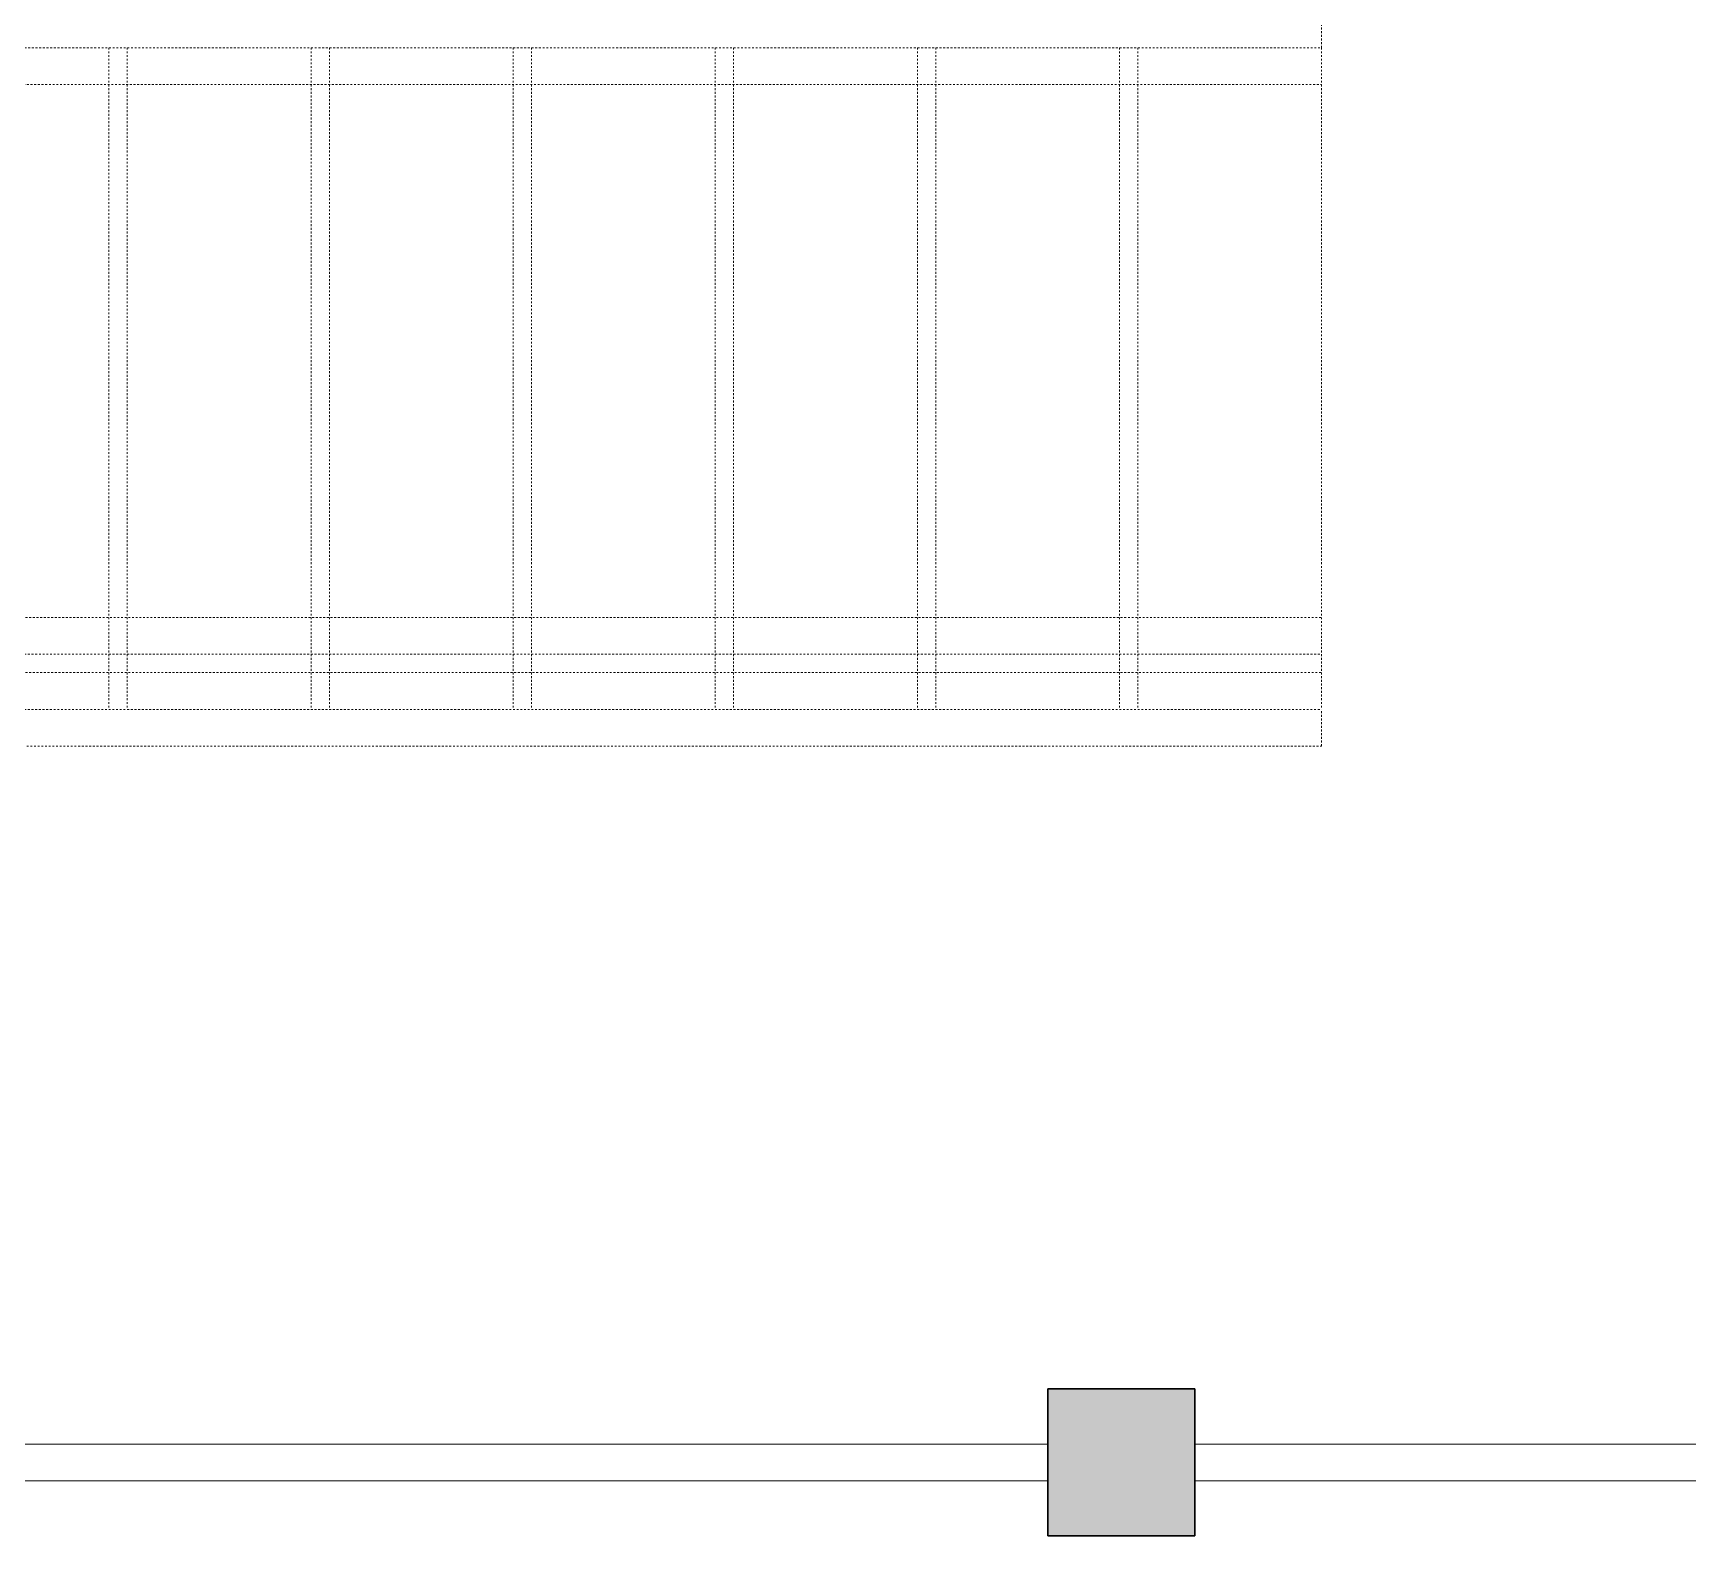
# Model space of a CAD drawing. Header units: inches. Extents: x -1176 to 1551, y -3558 to 978.
# Drawn here: x 709.3 to 799.3, y 9.3 to 91.1 of the extents above; entities that cross this region are included whole.
import ezdxf

# ---------------------------------------------------------------- set-up
doc = ezdxf.new("R2010")
doc.units = ezdxf.units.IN
doc.header["$MEASUREMENT"] = 0
doc.linetypes.add('Overhead 1_16_', pattern=[0.101562, 0.0625, -0.039062])
for name, color, linetype, lineweight in [('A-COLS', 52, 'Continuous', 18), ('A-FLOR-HRAL', 11, 'Continuous', 18), ('S-STRS-MBND', 31, 'Continuous', 18)]:
    doc.layers.add(name, color=color, linetype=linetype, lineweight=lineweight)

# ---------------------------------------------------------------- blocks, each defined once
blk = doc.blocks.new('Top Rail Type - Top Rail_Internal_-V1-1st Floor Demo')
at = {"layer": 'A-FLOR-HRAL', "linetype": 'Overhead 1_16_', "lineweight": 9}
for p, q in [((621.864, 56.299), (779.403, 56.299)), ((779.403, 56.299), (779.403, 54.299)), ((622.796, 54.299), (779.403, 54.299))]:
    blk.add_line(p, q, dxfattribs=at)
blk = doc.blocks.new('Handrail Type - Handrail_Internal_-V2-1st Floor Demo')
at = {"layer": 'A-FLOR-HRAL', "linetype": 'Overhead 1_16_', "lineweight": 9}
for p, q in [((620.465, 59.299), (779.403, 59.299)), ((779.403, 59.299), (779.403, 57.299)), ((621.398, 57.299), (779.403, 57.299))]:
    blk.add_line(p, q, dxfattribs=at)
blk = doc.blocks.new('Top Rail Type - Top Rail_Internal_-V3-1st Floor Demo')
at = {"layer": 'A-FLOR-HRAL', "linetype": 'Overhead 1_16_', "lineweight": 9}
for p, q in [((606.009, 90.299), (779.403, 90.299)), ((779.403, 90.299), (779.403, 88.299)), ((606.942, 88.299), (779.403, 88.299))]:
    blk.add_line(p, q, dxfattribs=at)
blk = doc.blocks.new('Top Rail Type - Top Rail_Internal_-5011479-1st Floor Demo')
at = {"layer": 'A-FLOR-HRAL', "lineweight": 9}
for p, q in [((624.638, 14.324), (764.499, 14.324)), ((772.499, 14.324), (890.899, 14.324)), ((764.499, 12.324), (624.638, 12.324)), ((890.899, 12.324), (772.499, 12.324))]:
    blk.add_line(p, q, dxfattribs=at)
blk = doc.blocks.new('Top Rail Type - Top Rail_Internal_-V4-1st Floor Demo')
at = {"layer": 'A-FLOR-HRAL', "lineweight": 9}
for p, q in [((624.638, 14.324), (764.499, 14.324)), ((772.499, 14.324), (890.899, 14.324)), ((624.638, 12.324), (764.499, 12.324)), ((772.499, 12.324), (890.899, 12.324))]:
    blk.add_line(p, q, dxfattribs=at)

msp = doc.modelspace()

# ---------------------------------------------------------------- hatches: boundary and pattern name
at = {"layer": 'A-COLS'}
msp.add_hatch(color=250, dxfattribs=at).paths.add_polyline_path([(764.499, 9.324), (772.499, 9.324), (772.499, 17.324), (764.499, 17.324)], flags=0)

# ---------------------------------------------------------------- linework, layer by layer
at = {"layer": 'A-COLS', "color": 8, "lineweight": 30}
for p, q in [((772.499, 17.324), (764.499, 17.324)), ((764.499, 17.324), (764.499, 9.324)), ((772.499, 9.324), (772.499, 17.324)), ((764.499, 9.324), (772.499, 9.324))]:
    msp.add_line(p, q, dxfattribs=at)
at = {"layer": 'S-STRS-MBND', "linetype": 'Overhead 1_16_', "lineweight": 9}
for p, q in [((779.403, 90.299), (779.403, 92.299)), ((606.009, 90.299), (779.403, 90.299)), ((713.403, 90.299), (713.403, 54.299)), ((714.403, 90.299), (714.403, 54.299)), ((724.403, 90.299), (724.403, 54.299)), ((725.403, 90.299), (725.403, 54.299)), ((735.403, 90.299), (735.403, 54.299)), ((736.403, 90.299), (736.403, 54.299)), ((746.403, 90.299), (746.403, 54.299)), ((747.403, 90.299), (747.403, 54.299)), ((757.403, 90.299), (757.403, 54.299)), ((758.403, 90.299), (758.403, 54.299)), ((768.403, 90.299), (768.403, 54.299)), ((769.403, 90.299), (769.403, 54.299)), ((779.403, 90.299), (779.403, 54.299)), ((622.796, 54.299), (779.403, 54.299)), ((779.403, 52.299), (779.403, 54.299)), ((623.729, 52.299), (779.403, 52.299))]:
    msp.add_line(p, q, dxfattribs=at)

# ---------------------------------------------------------------- block references
at = {"layer": 'A-FLOR-HRAL', "lineweight": 9}
for name in ['Top Rail Type - Top Rail_Internal_-V3-1st Floor Demo', 'Handrail Type - Handrail_Internal_-V2-1st Floor Demo', 'Top Rail Type - Top Rail_Internal_-V1-1st Floor Demo', 'Top Rail Type - Top Rail_Internal_-5011479-1st Floor Demo', 'Top Rail Type - Top Rail_Internal_-V4-1st Floor Demo']:
    msp.add_blockref(name, (0, 0), dxfattribs=at)

doc.saveas('drawing.dxf')
